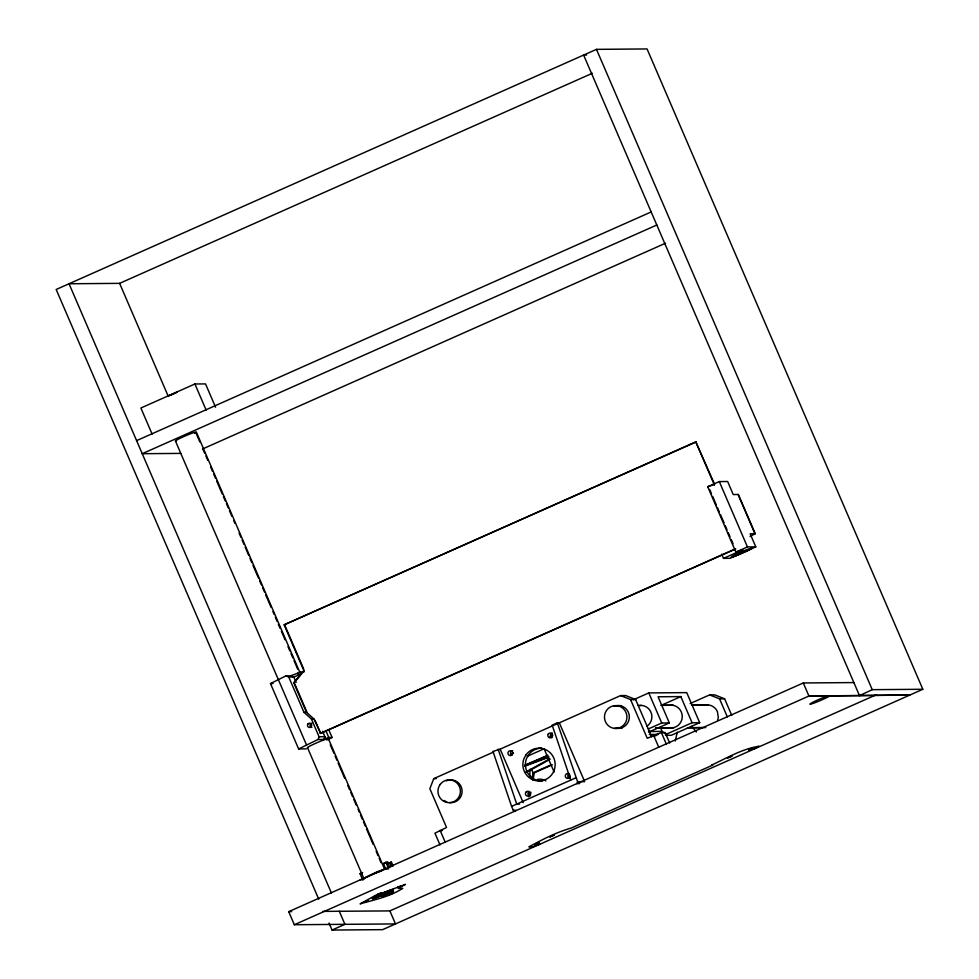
<?xml version="1.0" encoding="UTF-8"?>
<svg xmlns="http://www.w3.org/2000/svg" width="979" height="979" viewBox="0 0 979 979"><rect width="100%" height="100%" fill="white"/><g stroke="black" fill="none" stroke-linecap="round" stroke-linejoin="round"><path stroke-width="1.47" d="M528.697 796.649L528.929 792.097M529.688 776.922L530.08 769.335M528.88 796.673L529.663 792.207M532.001 778.794L533.041 772.835L531.352 768.919M530.385 795.181L530.912 792.195M532.992 780.275L534.289 772.835L533.041 772.835L551.104 764.807M675.265 740.981L677.297 732.17M717.595 720.422L718.305 717.521L717.423 711.684A11.418 11.234 89.5 0 0 705.443 704.966L691.737 705.088M298.632 748.935L318.004 739.5L319.068 736.746L311.444 719.051L303.943 712.284L288.744 677.003L285.917 675.889L270.485 683.575L298.632 748.935L306.354 748.874M318.004 739.5L323.829 739.451L324.881 736.697L319.068 736.746M493.624 752.031L433.746 778.648L429.854 788.731L446.546 827.475L434.945 833.178L440.012 844.938M570.757 780.079L552.168 725.133L557.32 722.845L577.598 781.707L576.876 783.592L579.703 783.567M735.755 548.938L320.684 733.406L313.978 719.027L306.464 712.271L293.798 682.84L303.845 670.578L284.143 624.822L695.8 441.872L714.327 483.699M293.798 682.84L300.688 675.033M302.523 672.806L304.347 670.578M176.758 392.285L175.278 393.166M393.142 866.134L391.453 862.205L387.17 864.078M327.941 739.72L332.077 737.444L328.699 729.6M750.049 536.504L755.225 533.653L738.337 494.432L733.271 494.591L727.642 481.509L719.296 481.582L707.719 486.722L735.865 552.095L742.792 549.794L723.493 558.36L721.694 554.187M755.225 533.653L750.159 533.8L755.788 546.882L730.065 558.311L723.493 558.36M525.674 772.076L549.684 758.847M526.726 772.186L550.076 759.325M359.942 880.243C369.205 875.985 378.469 869.731 388.724 868.789M753.928 749.07L759.092 746.218C742.388 748.8 726.859 757.991 711.586 765.125L712.81 765.076L571.332 828.001C556.561 832.187 542.427 839.505 528.88 846.859L532.674 846.835L540.371 843.959M318.738 899.15L56.17 289.478L596.48 49.354L647.058 48.95L922.83 689.277L872.252 689.669L859.501 695.641L808.923 696.032L294.336 924.727L288.707 911.657L803.294 682.963L853.859 682.571M441.394 830.828L442.349 830.376M173.246 394.121L174.323 393.631M655.086 735.841L656.065 735.4M331.428 893.019L69.044 283.763L119.609 283.359L592.356 73.266M215.576 407.24L205.529 383.915L194.907 383.988L140.878 408.01L152.112 434.089M136.595 440.636L651.182 211.941M656.811 225.011L142.224 453.705L180.907 453.399M202.567 448.969L665.549 243.208M284.143 624.822L696.314 441.872M320.17 733.406L735.253 548.938M735.865 552.095L747.454 546.943L755.788 546.882M323.829 739.451L328.773 737.468L332.077 737.444M552.805 725.733L500.159 749.131L493 751.431L511.589 806.378L513.277 810.294L515.125 811.028M554.2 725.109L620.613 695.592L625.679 695.555L635.604 699.508L651.696 736.857M510.683 754.307L513.473 753.059M549.745 736.942L552.535 735.706M633.45 699.74L648.796 692.924L686.732 692.618L699.679 722.686L671.374 735.266L665.524 735.315M527.351 756.241L544.116 748.788L554.138 772.052M524.756 765.174L547.946 755.311L525.76 765.174M661.963 704.99L680.833 696.595L692.092 722.747L699.679 722.686M533.91 772.982L552.352 764.807M690.109 703.571L709.628 694.894L714.682 694.857L724.619 698.81L731.766 715.404M648.269 728.976L661.743 722.991L669.33 722.93L658.072 696.779L680.833 696.595M648.71 732.096L669.33 722.93M669.66 742.975L665.157 732.525L661.363 732.549L647.229 738.276L630.549 699.544L620.613 695.592M692.092 722.747L665.977 734.36L662.11 731.411L660.311 727.238M362.854 880.231L360.039 873.684L362.634 872.534M389.936 867.467L387.684 862.242L385.91 862.254L383.315 863.405L385.567 868.642M511.589 806.378L575.909 777.791M387.684 862.242L385.922 862.952M387.243 864.078L391.453 862.205M329.017 923.026L332.052 930.05L344.914 924.335L339.285 911.265L322.923 911.388M339.285 911.265L389.875 910.911L876.572 694.613M922.83 689.277L382.618 929.646L332.052 930.05M170.995 395.063L172.12 394.61M377.38 872.387L378.053 872.118M381.455 895.552L373.513 898.477A11.418 0.795 -23.3 0 1 383.646 892.897L390.829 890.119A11.418 0.795 -23.3 0 1 392.334 890.425A11.418 0.795 -23.3 0 1 382.226 895.234L381.455 895.552L380.244 892.75M379.289 871.64L380.329 871.237M285.917 675.889L290.616 675.853L300.626 672.108L303.931 672.071M288.744 677.003L293.81 676.966L301.495 674.103L300.626 672.108M524.536 765.859L548.705 756.84M524.548 766.312L548.889 757.232M382.801 864.102L384.698 863.392M169.979 395.467L168.07 395.957L176.685 392.224M381.027 870.992L382.385 870.502M586.592 55.044L583.619 55.069L859.501 695.641L909.956 694.992L808.923 696.032L803.294 682.963M714.633 484.421L707.719 486.722M270.485 683.575L273.055 683.55M630.549 699.544L635.604 699.508M709.628 694.894L719.565 698.847L724.619 698.81M616.941 705.7L621.518 705.663M638.284 705.516L641.331 705.492M661.143 705.321L673.332 705.21M691.615 705.051L708.38 704.917M614.017 705.749L617.064 705.724M661.253 705.345L668.877 705.284M303.943 712.284L306.464 712.271M311.444 719.051L313.978 719.027M557.32 722.845L559.339 722.832L584.071 780.251M617.394 728.327L621.959 728.29M655.489 727.997L673.772 727.838M687.491 727.727L705.773 727.568M614.457 728.388A11.418 11.234 89.5 0 0 625.997 712.467A11.418 11.234 89.5 0 0 606.65 710.264A11.418 11.234 89.5 0 0 614.457 728.388L617.504 728.364M655.6 728.033L672.365 727.886M687.601 727.752L702.836 727.63M648.453 731.521L662.11 731.411M649.285 734.483L658.39 734.409M651.059 735.425L656.787 735.376M433.746 778.648L436.279 778.623M577.598 781.707L584.671 781.658M519.568 804.065L516.728 804.089L498.14 749.143M513.277 810.294L516.104 810.269M360.039 873.684L362.034 873.672M288.707 911.657L291.681 911.633M294.336 924.727L395.492 923.931L389.875 910.911M290.616 675.853L293.81 676.966L296.147 682.4M691.663 726.345L696.338 731.998M377.833 893.729L379.044 896.531M596.48 49.354L872.252 689.669M738.08 494.554L754.968 533.763M719.296 481.582L747.454 546.943M695.8 441.872L714.425 485.094M709.677 489.5L711.476 493.673M712.675 496.451L716.261 504.797M717.46 507.575L719.259 511.748M720.458 514.538L724.056 522.872M725.255 525.662L727.042 529.835M728.241 532.613L730.04 536.786M731.24 539.564L733.038 543.737M719.565 698.847L727.311 716.836M648.796 692.924L661.743 722.991M661.363 732.549L666.43 744.321M653.666 735.425L658.732 747.185M500.159 749.131L523.214 802.658M440.109 830.327L445.176 842.099M194.907 383.988L206.141 410.079M390.609 862.218L392.298 866.134M389.764 862.597L391.453 866.513M284.644 624.822L303.747 669.195M385.91 862.254L388.161 867.48M325.811 730.579L328.773 737.468M300.259 673.381L196.351 432.094A11.418 0.795 -23.3 0 0 183.868 436.536A11.418 0.795 -23.3 0 0 176.465 440.929M328.418 738.741L384.355 868.642M196.241 433.562L199.863 441.97M202.873 448.982L204.684 453.191M205.896 455.994L207.707 460.191M210.73 467.203L212.541 471.413M213.752 474.215L215.564 478.425M216.763 481.227L222.196 493.844M223.408 496.647L225.219 500.856M226.43 503.659L228.242 507.868M229.441 510.671L231.864 516.276M233.675 520.485L234.874 523.288M239.109 533.102L240.92 537.312M242.131 540.114L243.942 544.324M245.142 547.126L248.764 555.534M249.975 558.336L251.787 562.546M252.998 565.348L258.432 577.977M259.631 580.78L261.442 584.977M262.653 587.792L264.465 591.989M265.676 594.791L271.11 607.421M272.921 611.618L274.132 614.42M275.332 617.235L277.143 621.432M278.354 624.235L280.165 628.445M281.377 631.247L284.999 639.666M288.01 646.678L289.821 650.876M291.032 653.678L292.843 657.888M294.055 660.69L297.677 669.11M330.278 744.823L333.9 753.23M335.112 756.033L336.923 760.242M338.134 763.045L344.767 778.464M347.79 785.476L349.601 789.686M350.812 792.488L352.624 796.698M353.835 799.5L356.246 805.105M358.057 809.315L359.269 812.117M360.468 814.92L362.279 819.129M363.49 821.932L365.302 826.141M366.513 828.944L373.146 844.363M376.169 851.375L377.98 855.585M379.191 858.387L381.002 862.597M297.567 673.246L298.424 675.253M322.544 731.252L325.713 738.619M315.042 720.336L320.684 733.406M294.3 682.828L306.978 712.259M119.609 283.359L167.874 395.418M175.425 440.942L306.39 744.664M307.479 747.589L364.041 878.934M195.812 432.547A11.418 0.795 -23.3 0 1 194.601 433.269M830.253 695.714A11.418 0.795 -23.3 0 1 815.262 702.604A11.418 0.795 -23.3 0 1 812.166 702.628A11.418 0.795 -23.3 0 1 828.234 695.726M307.663 747.748A11.418 0.795 -23.3 0 1 320.023 741.433A11.418 0.795 -23.3 0 1 326.656 739.928M537.41 779.443A11.418 11.234 89.5 0 1 545.89 780.924M639.789 705.394A11.418 11.234 89.5 0 1 647.046 726.173M669.942 705.174A11.418 11.234 89.5 0 1 682.253 716.934A11.418 11.234 89.5 0 1 669.183 727.789M614.359 706.189A11.418 11.234 89.5 0 1 629.313 716.053A11.418 11.234 89.5 0 1 616.085 728.18M446.791 801.911A11.418 11.234 89.5 0 1 444.221 800.467M446.375 780.814A11.418 11.234 89.5 0 1 461.99 789.563A11.418 11.234 89.5 0 1 449.63 802.621M542.562 780.924A16.41 16.153 89.5 0 1 526.494 758.578L528.525 754.821A16.41 16.153 89.5 0 1 541.925 748.152M511.784 755.311A2.423 2.386 89.5 0 1 512.739 750.734M551.875 737.689A2.423 2.386 89.5 0 1 552.389 733.026M569.851 775.001A2.423 2.386 89.5 0 1 567.82 778.391A2.423 2.386 89.5 0 1 565.385 775.295A2.423 2.386 89.5 0 1 569.08 774.022M530.055 796.086A2.423 2.386 89.5 0 1 529.358 791.46M569.325 778.207A2.423 2.386 89.5 0 1 569.24 773.728M311.86 727.446A2.142 2.105 89.5 0 1 311.775 723.2M363.943 878.848A11.418 0.795 -23.3 0 1 364.665 878.322M366.06 877.527A11.418 0.795 -23.3 0 1 380.782 871.077M526.004 754.846L523.961 758.59A16.41 16.153 89.5 0 0 533.127 779.847A16.41 16.153 89.5 0 0 554.041 770.559A16.41 16.153 89.5 0 0 544.887 749.29L540.8 748.262A16.41 16.153 89.5 0 0 526.004 754.846M381.871 896.409L393.472 891.563L381.871 896.409M376.132 895.393L382.508 892.775L376.132 895.393M535.097 844.828L539.429 843.054L535.097 844.828M549.953 836.861L554.285 835.075L549.953 836.861M727.483 757.966L731.815 756.18L727.483 757.966M748.654 749.938L752.986 748.152L748.654 749.938M364.225 902.283L368.006 900.741L364.225 902.283M397.67 887.415L401.451 885.885L397.67 887.415M388.785 894.794L392.567 893.252L388.785 894.794M374.688 895.834L360.076 903.898C374.504 899.689 389.666 896.837 402.724 888.357L398.172 888.394L405.477 884.367L374.688 895.834M512.727 753.047L512.604 752.423A2.423 2.386 89.5 0 0 508.713 751.395A2.423 2.386 89.5 0 0 509.447 755.421A2.423 2.386 89.5 0 0 512.727 753.047M440.134 784.522A11.418 11.234 89.5 0 0 447.941 802.633A11.418 11.234 89.5 0 0 459.481 786.712A11.418 11.234 89.5 0 0 440.134 784.522M548.289 734.005A2.423 2.386 89.5 0 0 549.953 737.86A2.423 2.386 89.5 0 0 552.401 734.47A2.423 2.386 89.5 0 0 548.289 734.005M525.87 792.256A2.423 2.386 89.5 0 0 527.522 796.111A2.423 2.386 89.5 0 0 529.982 792.721A2.423 2.386 89.5 0 0 525.87 792.256M307.871 724.068A2.142 2.105 89.5 0 0 309.327 727.47A2.142 2.105 89.5 0 0 311.493 724.484A2.142 2.105 89.5 0 0 307.871 724.068M735.816 555.827A11.418 0.795 -23.3 0 0 752.129 548.179A11.418 0.795 -23.3 0 0 737.052 553.808A11.418 0.795 -23.3 0 0 735.816 555.827M376.315 897.572A11.418 0.795 -23.3 0 0 393.154 889.801A11.418 0.795 -23.3 0 0 378.836 895.014A11.418 0.795 -23.3 0 0 376.315 897.572"/></g></svg>
